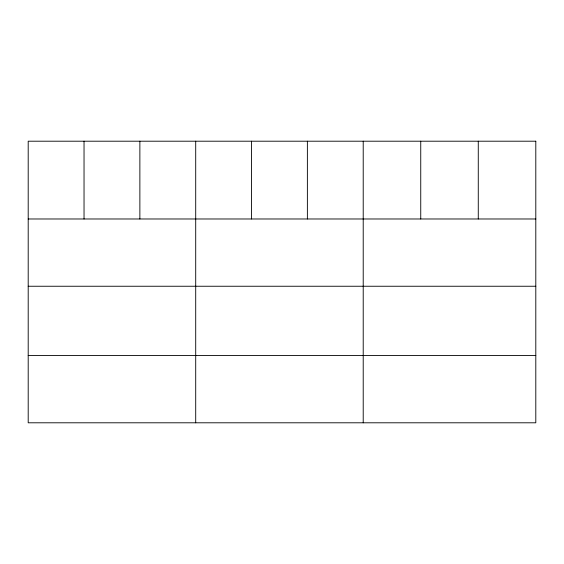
<?xml version="1.0" encoding="UTF-8"?>
<svg xmlns="http://www.w3.org/2000/svg" width="564" height="564" viewBox="0 0 564 564"><rect width="100%" height="100%" fill="white"/><g stroke="black" fill="none" stroke-linecap="round" stroke-linejoin="round"><path stroke-width="0.85" d="M28.2 218.98L535.8 218.98M28.2 286.244L535.8 286.244M28.2 355.539L535.8 355.539M478.272 141.204L478.272 218.98M420.744 141.204L420.744 218.98M363.216 141.204L363.216 422.796M307.38 141.204L307.38 218.98M251.544 141.204L251.544 218.98M195.708 141.204L195.708 422.796M139.872 141.204L139.872 218.98M84.036 141.204L84.036 218.98M535.8 141.204L28.2 141.204L28.2 422.796L535.8 422.796L535.8 141.204"/></g></svg>
